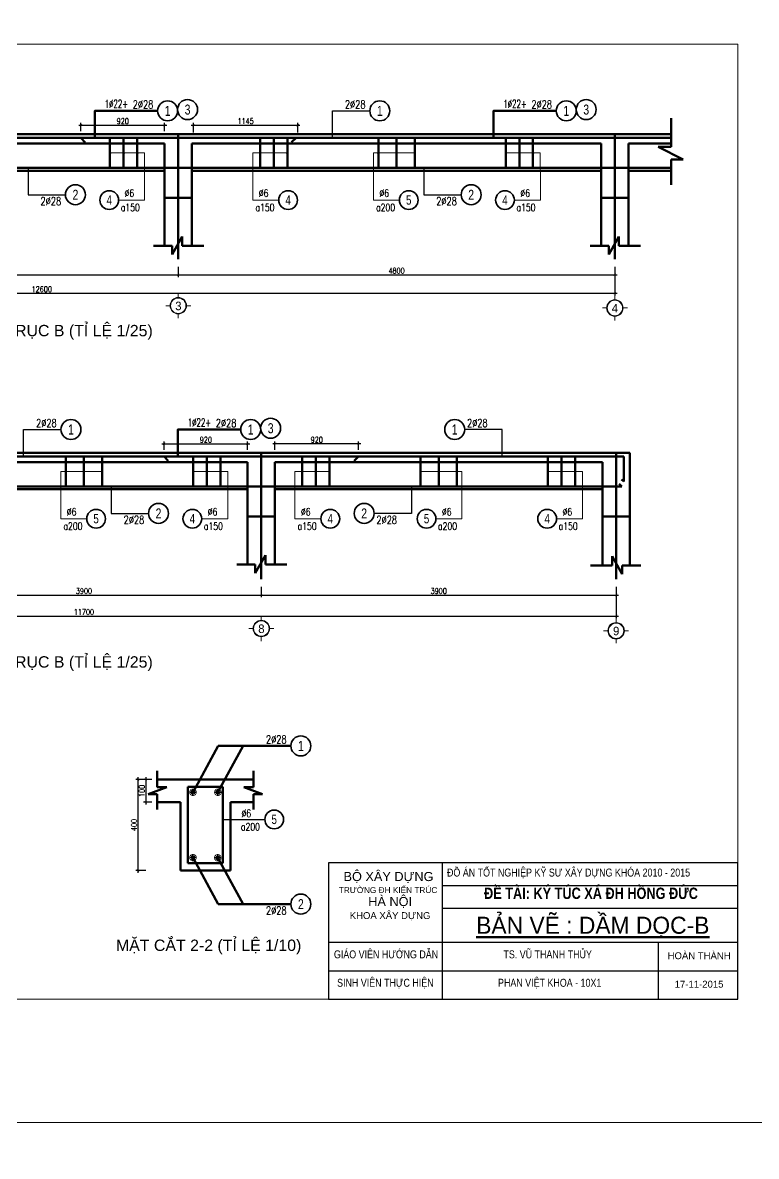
# Model space of a CAD drawing. Header units: millimetres. Extents: x 0 to 8478784, y 0 to 684185.
# Drawn here: x 3940980 to 3973239, y 296436 to 346287 of the extents above; entities that cross this region are included whole.
import ezdxf
from ezdxf.enums import TextEntityAlignment as Align

# ---------------------------------------------------------------- set-up
doc = ezdxf.new("R2010")
doc.units = ezdxf.units.MM
doc.header["$LTSCALE"] = 5000
doc.header["$MEASUREMENT"] = 0
doc.header["$PDMODE"] = 1
doc.header["$PDSIZE"] = -2
doc.linetypes.add('CENTER', pattern=[2, 1.25, -0.25, 0.25, -0.25])
for name, color, linetype, lineweight in [('00-XM.Dim', 8, 'Continuous', 15), ('00-XMT.Axes', 22, 'CENTER', 15), ('00-XMT.Dim', 8, 'Continuous', 15), ('00-XMT.Text', 4, 'Continuous', 20), ('01-XMT.Columns', 2, 'Continuous', 25), ('02-XMT.Beams', 94, 'Continuous', 25), ('02-XMT.Beams-Text', 7, 'Continuous', 20), ('02-XMT.Reinforcement', 1, 'Continuous', 40), ('04-XMT.Shear Wall', 27, 'Continuous', 25), ('net thay', 7, 'Continuous', 15), ('THEP', 1, 'Continuous', 35)]:
    doc.layers.add(name, color=color, linetype=linetype, lineweight=lineweight)
doc.layers.add('_Text', color=4, linetype='Continuous')
doc.layers.add('NHT-KHUNG TEN', color=253, linetype='Continuous')
doc.styles.add('romans.shx', font='romans.shx', dxfattribs={"width": 0.75, "bigfont": 'vns.shx'})
doc.styles.add('S1', font='VHARIAL.TTF', dxfattribs={"height": 200})
doc.styles.add('T_THEP', font='Romans.shx', dxfattribs={"width": 0.65})
doc.styles.add('VNARIALH', font='VHARIAL.TTF')
doc.styles.add('VnAvantH', font='VHAVAN.TTF')
doc.styles.add('vnsimli 0.7', font='vnsimli.shx', dxfattribs={"width": 0.75})
doc.dimstyles.new('XMT 1-1-100', dxfattribs={"dimscale": 100, "dimtxt": 2.5, "dimasz": 1, "dimexe": 1, "dimexo": 0, "dimgap": 0.5, "dimtad": 1, "dimdec": 0, "dimzin": 0, "dimdsep": 46, "dimtxsty": 'vnsimli 0.7', "dimblk": 'ARCHTICK', "dimcen": 1.5, "dimdle": 1, "dimclrd": 8, "dimclre": 8, "dimclrt": 116, "dimadec": 0, "dimazin": 0, "dimtfac": 1, "dimtdec": 0, "dimtofl": 0, "dimtmove": 0, "dimatfit": 3, "dimfxl": 0.18, "dimtolj": 1, "dimtzin": 0, "dimarcsym": 0})

# ---------------------------------------------------------------- blocks, each defined once
blk = doc.blocks.new('qq')
at = {"layer": '02-XMT.Beams', "lineweight": 100}
for p, q in [((3749618.5, 777669.5), (3749618.5, 777847.5)), ((3749618.5, 777847.5), (3749618.5, 777530)), ((3749618.5, 777530), (3749478, 777530)), ((3749751, 777392.5), (3749478, 777530)), ((3749618.5, 777114.5), (3749618.5, 777392.5)), ((3749618.5, 777392.5), (3749751, 777392.5)), ((3749618.5, 777269.5), (3749618.5, 777114.5))]:
    blk.add_line(p, q, dxfattribs=at)
blk = doc.blocks.new('qw')
at = {"layer": '02-XMT.Beams', "lineweight": 100}
for p, q in [((3736251, 776432.5), (3736131, 776432.5)), ((3736131, 776432.5), (3736334, 776432.5)), ((3736446, 776533.5), (3736334, 776335.5)), ((3736334, 776432.5), (3736334, 776335.5)), ((3736446, 776432.5), (3736446, 776533.5)), ((3736682, 776432.5), (3736446, 776432.5)), ((3736551, 776432.5), (3736682, 776432.5))]:
    blk.add_line(p, q, dxfattribs=at)
blk = doc.blocks.new('dk2')
at = {"color": 8}
blk.add_circle((312, 0), 312, dxfattribs=at)
at = {"layer": '00-XMT.Text', "color": 3, "style": 'romans.shx', "width": 0.75}
for tag, p in [('DK', (-678, 106)), ('KC', (-797, -372))]:
    blk.add_attdef(tag, p, '', height=250, dxfattribs=at)
at = {"layer": '00-XMT.Text', "color": 7, "style": 'VNARIALH', "width": 0.75}
blk.add_attdef('SH', text='', height=312, dxfattribs=at).set_placement((312, 0), align=Align.MIDDLE)
blk = doc.blocks.new('_ArchTick')
at = {"color": 0, "linetype": 'ByBlock', "const_width": 0.15}
blk.add_lwpolyline([(-0.5, -0.5), (0.5, 0.5)], dxfattribs=at)
blk = doc.blocks.new('00-XMT-Note-Cable-Reinforcement')
at = {"color": 8}
blk.add_circle((-2.5, 0), 2.5, dxfattribs=at)
at = {"layer": '00-XMT.Text', "color": 7, "style": 'VNARIALH', "width": 0.75}
blk.add_attdef('SH', text='', height=2.5, dxfattribs=at).set_placement((-2.5, 0), align=Align.MIDDLE)
at = {"layer": '00-XMT.Text', "color": 3, "style": 'romans.shx', "width": 0.75}
for tag, p in [('DK', (0.56, 0.85)), ('KC', (0.56, -2.97))]:
    blk.add_attdef(tag, p, '', height=2, dxfattribs=at)
blk = doc.blocks.new('*D378')
at = {"layer": '02-XMT.Beams-Text', "color": 8, "lineweight": -2, "transparency": 16777216}
for p, q in [((3932219.5, 335555), (3932219.5, 335098.5)), ((3947819.5, 335555), (3947819.5, 335098.5)), ((3932119.5, 335198.5), (3947919.5, 335198.5))]:
    blk.add_line(p, q, dxfattribs=at)
at = {"layer": 'Defpoints', "color": 0, "lineweight": 100, "transparency": 16777216}
for p in [(3932219.5, 335555), (3947819.5, 335555), (3947819.5, 335198.5)]:
    blk.add_point(p, dxfattribs=at)
at = {"layer": '02-XMT.Beams-Text', "color": 8, "lineweight": -2, "transparency": 16777216, "xscale": 100, "yscale": 100, "zscale": 100, "rotation": 180}
blk.add_blockref('_ArchTick', (3932219.5, 335198.5), dxfattribs=at)
at = {"layer": '02-XMT.Beams-Text', "color": 8, "lineweight": -2, "transparency": 16777216, "xscale": 100, "yscale": 100, "zscale": 100}
blk.add_blockref('_ArchTick', (3947819.5, 335198.5), dxfattribs=at)
at = {"layer": '02-XMT.Beams-Text', "color": 116, "lineweight": 100, "transparency": 16777216, "insert": (3940019.5, 335373.5), "char_height": 250, "attachment_point": 5, "style": 'vnsimli 0.7'}
blk.add_mtext('\\A1;3900', dxfattribs=at)
blk = doc.blocks.new('*D379')
at = {"layer": '02-XMT.Beams-Text', "color": 8, "lineweight": -2, "transparency": 16777216}
for p, q in [((3947819.5, 335555), (3947819.5, 335103)), ((3967019.5, 335555), (3967019.5, 335103)), ((3947719.5, 335203), (3967119.5, 335203))]:
    blk.add_line(p, q, dxfattribs=at)
at = {"layer": 'Defpoints', "color": 0, "lineweight": 100, "transparency": 16777216}
for p in [(3947819.5, 335555), (3967019.5, 335555), (3967019.5, 335203)]:
    blk.add_point(p, dxfattribs=at)
at = {"layer": '02-XMT.Beams-Text', "color": 8, "lineweight": -2, "transparency": 16777216, "xscale": 100, "yscale": 100, "zscale": 100, "rotation": 180}
blk.add_blockref('_ArchTick', (3947819.5, 335203), dxfattribs=at)
at = {"layer": '02-XMT.Beams-Text', "color": 8, "lineweight": -2, "transparency": 16777216, "xscale": 100, "yscale": 100, "zscale": 100}
blk.add_blockref('_ArchTick', (3967019.5, 335203), dxfattribs=at)
at = {"layer": '02-XMT.Beams-Text', "color": 116, "lineweight": 100, "transparency": 16777216, "insert": (3957419.5, 335378), "char_height": 250, "attachment_point": 5, "style": 'vnsimli 0.7'}
blk.add_mtext('\\A1;4800', dxfattribs=at)
blk = doc.blocks.new('*D380')
at = {"layer": '02-XMT.Beams-Text', "color": 8, "lineweight": -2, "transparency": 16777216}
for p, q in [((3916619.5, 335555), (3916619.5, 334290.5)), ((3967019.5, 335555), (3967019.5, 334290.5)), ((3916519.5, 334390.5), (3967119.5, 334390.5))]:
    blk.add_line(p, q, dxfattribs=at)
at = {"layer": 'Defpoints', "color": 0, "lineweight": 100, "transparency": 16777216}
for p in [(3916619.5, 335555), (3967019.5, 335555), (3967019.5, 334390.5)]:
    blk.add_point(p, dxfattribs=at)
at = {"layer": '02-XMT.Beams-Text', "color": 8, "lineweight": -2, "transparency": 16777216, "xscale": 100, "yscale": 100, "zscale": 100, "rotation": 180}
blk.add_blockref('_ArchTick', (3916619.5, 334390.5), dxfattribs=at)
at = {"layer": '02-XMT.Beams-Text', "color": 8, "lineweight": -2, "transparency": 16777216, "xscale": 100, "yscale": 100, "zscale": 100}
blk.add_blockref('_ArchTick', (3967019.5, 334390.5), dxfattribs=at)
at = {"layer": '02-XMT.Beams-Text', "color": 116, "lineweight": 100, "transparency": 16777216, "insert": (3941819.5, 334565.5), "char_height": 250, "attachment_point": 5, "style": 'vnsimli 0.7'}
blk.add_mtext('\\A1;12600', dxfattribs=at)
blk = doc.blocks.new('*D382')
at = {"layer": '02-XMT.Beams-Text', "color": 8, "lineweight": -2, "transparency": 16777216}
for p, q in [((3935773, 321119.5), (3951573, 321119.5)), ((3935873, 321476), (3935873, 321019.5)), ((3951473, 321476), (3951473, 321019.5))]:
    blk.add_line(p, q, dxfattribs=at)
at = {"layer": 'Defpoints', "color": 0, "lineweight": 100, "transparency": 16777216}
for p in [(3935873, 321476), (3951473, 321476), (3951473, 321119.5)]:
    blk.add_point(p, dxfattribs=at)
at = {"layer": '02-XMT.Beams-Text', "color": 8, "lineweight": -2, "transparency": 16777216, "xscale": 100, "yscale": 100, "zscale": 100, "rotation": 180}
blk.add_blockref('_ArchTick', (3935873, 321119.5), dxfattribs=at)
at = {"layer": '02-XMT.Beams-Text', "color": 8, "lineweight": -2, "transparency": 16777216, "xscale": 100, "yscale": 100, "zscale": 100}
blk.add_blockref('_ArchTick', (3951473, 321119.5), dxfattribs=at)
at = {"layer": '02-XMT.Beams-Text', "color": 116, "lineweight": 100, "transparency": 16777216, "insert": (3943673, 321294.5), "char_height": 250, "attachment_point": 5, "style": 'vnsimli 0.7'}
blk.add_mtext('\\A1;3900', dxfattribs=at)
blk = doc.blocks.new('*D383')
at = {"layer": '02-XMT.Beams-Text', "color": 8, "lineweight": -2, "transparency": 16777216}
for p, q in [((3951374, 321119.5), (3967174, 321119.5)), ((3951474, 321476), (3951474, 321019.5)), ((3967074, 321476), (3967074, 321019.5))]:
    blk.add_line(p, q, dxfattribs=at)
at = {"layer": 'Defpoints', "color": 0, "lineweight": 100, "transparency": 16777216}
for p in [(3951474, 321476), (3967074, 321476), (3967074, 321119.5)]:
    blk.add_point(p, dxfattribs=at)
at = {"layer": '02-XMT.Beams-Text', "color": 8, "lineweight": -2, "transparency": 16777216, "xscale": 100, "yscale": 100, "zscale": 100, "rotation": 180}
blk.add_blockref('_ArchTick', (3951474, 321119.5), dxfattribs=at)
at = {"layer": '02-XMT.Beams-Text', "color": 8, "lineweight": -2, "transparency": 16777216, "xscale": 100, "yscale": 100, "zscale": 100}
blk.add_blockref('_ArchTick', (3967074, 321119.5), dxfattribs=at)
at = {"layer": '02-XMT.Beams-Text', "color": 116, "lineweight": 100, "transparency": 16777216, "insert": (3959274, 321294.5), "char_height": 250, "attachment_point": 5, "style": 'vnsimli 0.7'}
blk.add_mtext('\\A1;3900', dxfattribs=at)
blk = doc.blocks.new('*D384')
at = {"layer": '02-XMT.Beams-Text', "color": 8, "lineweight": -2, "transparency": 16777216}
for p, q in [((3920273, 321476), (3920273, 320096.5)), ((3967074, 321476), (3967074, 320096.5)), ((3920173, 320196.5), (3967174, 320196.5))]:
    blk.add_line(p, q, dxfattribs=at)
at = {"layer": 'Defpoints', "color": 0, "lineweight": 100, "transparency": 16777216}
for p in [(3920273, 321476), (3967074, 321476), (3967074, 320196.5)]:
    blk.add_point(p, dxfattribs=at)
at = {"layer": '02-XMT.Beams-Text', "color": 8, "lineweight": -2, "transparency": 16777216, "xscale": 100, "yscale": 100, "zscale": 100, "rotation": 180}
blk.add_blockref('_ArchTick', (3920273, 320196.5), dxfattribs=at)
at = {"layer": '02-XMT.Beams-Text', "color": 8, "lineweight": -2, "transparency": 16777216, "xscale": 100, "yscale": 100, "zscale": 100}
blk.add_blockref('_ArchTick', (3967074, 320196.5), dxfattribs=at)
at = {"layer": '02-XMT.Beams-Text', "color": 116, "lineweight": 100, "transparency": 16777216, "insert": (3943673.5, 320371.5), "char_height": 250, "attachment_point": 5, "style": 'vnsimli 0.7'}
blk.add_mtext('\\A1;11700', dxfattribs=at)
blk = doc.blocks.new('00-XMT-Axis symbol')
at = {"layer": '00-XMT.Axes', "linetype": 'Continuous'}
for p, q in [((0, 2.9), (0, 4.4)), ((-2.9, 0), (-4.4, 0)), ((2.9, 0), (4.4, 0)), ((0, -2.9), (0, -4.4))]:
    blk.add_line(p, q, dxfattribs=at)
blk.add_circle((0, 0), 2.9, dxfattribs=at)
at = {"layer": '00-XMT.Axes', "color": 7, "linetype": 'Continuous'}
blk.add_circle((0, 0), 2.7, dxfattribs=at)
at = {"layer": '00-XMT.Text', "color": 7, "style": 'VnAvantH'}
blk.add_attdef('00', text='', height=3, dxfattribs=at).set_placement((0.03, -1.47), align=Align.CENTER)
blk = doc.blocks.new('ww')
at = {"layer": '02-XMT.Beams', "lineweight": 100}
for p, q in [((3670877, 779474), (3670877, 779624.5)), ((3670877, 779624.5), (3670877, 779340)), ((3670877, 779340), (3670706, 779340)), ((3671032.5, 779215), (3670706, 779340)), ((3670877, 779074), (3670877, 779215)), ((3670877, 779215), (3671032.5, 779215)), ((3670877, 779074), (3670877, 778947))]:
    blk.add_line(p, q, dxfattribs=at)
blk = doc.blocks.new('ttttt')
at = {"layer": 'THEP'}
for p, q in [((-0.42, 0.42), (0.42, -0.42)), ((0.42, 0.42), (-0.42, -0.42)), ((0, 0.6), (0, -0.6)), ((-0.6, 0), (0.6, 0))]:
    blk.add_line(p, q, dxfattribs=at)
at = {"layer": 'THEP', "const_width": 0.1}
blk.add_lwpolyline([(-0.6, 0, 1), (0.6, 0, 1), (-0.6, 0, 1)], format="xyb", dxfattribs=at)
blk = doc.blocks.new('*D387')
at = {"layer": '01-XMT.Columns', "color": 8, "lineweight": -2, "transparency": 16777216}
for p, q in [((3946392.5, 313106), (3946392.5, 311906)), ((3946657, 313006), (3946292.5, 313006)), ((3946657, 312006), (3946292.5, 312006))]:
    blk.add_line(p, q, dxfattribs=at)
at = {"layer": 'Defpoints', "color": 0, "lineweight": 100, "transparency": 16777216}
for p in [(3946657, 313006), (3946392.5, 312006), (3946657, 312006)]:
    blk.add_point(p, dxfattribs=at)
at = {"layer": '01-XMT.Columns', "color": 8, "lineweight": -2, "transparency": 16777216, "xscale": 100, "yscale": 100, "zscale": 100}
for p, rotation in [((3946392.5, 313006), 90), ((3946392.5, 312006), 270)]:
    blk.add_blockref('_ArchTick', p, dxfattribs=dict(at, rotation=rotation))
at = {"layer": '01-XMT.Columns', "color": 116, "lineweight": 100, "transparency": 16777216, "insert": (3946217.5, 312506), "char_height": 250, "attachment_point": 5, "rotation": 90, "style": 'vnsimli 0.7'}
blk.add_mtext('\\A1;100', dxfattribs=at)
blk = doc.blocks.new('*D388')
at = {"layer": '01-XMT.Columns', "color": 8, "lineweight": -2, "transparency": 16777216}
for p, q in [((3946051, 308906), (3946051, 313106)), ((3946392.5, 313006), (3945951, 313006)), ((3946392.5, 309006), (3945951, 309006))]:
    blk.add_line(p, q, dxfattribs=at)
at = {"layer": 'Defpoints', "color": 0, "lineweight": 100, "transparency": 16777216}
for p in [(3946051, 313006), (3946392.5, 313006), (3946392.5, 309006)]:
    blk.add_point(p, dxfattribs=at)
at = {"layer": '01-XMT.Columns', "color": 8, "lineweight": -2, "transparency": 16777216, "xscale": 100, "yscale": 100, "zscale": 100}
for p, rotation in [((3946051, 313006), 90), ((3946051, 309006), 270)]:
    blk.add_blockref('_ArchTick', p, dxfattribs=dict(at, rotation=rotation))
at = {"layer": '01-XMT.Columns', "color": 116, "lineweight": 100, "transparency": 16777216, "insert": (3945876, 311006), "char_height": 250, "attachment_point": 5, "rotation": 90, "style": 'vnsimli 0.7'}
blk.add_mtext('\\A1;400', dxfattribs=at)
blk = doc.blocks.new('*D391')
at = {"layer": '02-XMT.Reinforcement', "color": 8, "lineweight": -2, "transparency": 16777216}
for p, q in [((3943443.5, 341782), (3947318, 341782)), ((3943543.5, 341509), (3943543.5, 341882)), ((3947218, 341509), (3947218, 341882))]:
    blk.add_line(p, q, dxfattribs=at)
at = {"layer": 'Defpoints', "color": 0, "lineweight": 100, "transparency": 16777216}
for p in [(3943543.5, 341509), (3947218, 341782), (3947218, 341509)]:
    blk.add_point(p, dxfattribs=at)
at = {"layer": '02-XMT.Reinforcement', "color": 8, "lineweight": -2, "transparency": 16777216, "xscale": 100, "yscale": 100, "zscale": 100, "rotation": 180}
blk.add_blockref('_ArchTick', (3943543.5, 341782), dxfattribs=at)
at = {"layer": '02-XMT.Reinforcement', "color": 8, "lineweight": -2, "transparency": 16777216, "xscale": 100, "yscale": 100, "zscale": 100}
blk.add_blockref('_ArchTick', (3947218, 341782), dxfattribs=at)
at = {"layer": '02-XMT.Reinforcement', "color": 116, "lineweight": 100, "transparency": 16777216, "insert": (3945380.75, 341957), "char_height": 250, "attachment_point": 5, "style": 'vnsimli 0.7'}
blk.add_mtext('\\A1;920', dxfattribs=at)
blk = doc.blocks.new('*D392')
at = {"layer": '02-XMT.Reinforcement', "color": 8, "lineweight": -2, "transparency": 16777216}
for p, q in [((3948391.5, 341783.5), (3953172.5, 341783.5)), ((3948491.5, 341453), (3948491.5, 341883.5)), ((3953072.5, 341453), (3953072.5, 341883.5))]:
    blk.add_line(p, q, dxfattribs=at)
at = {"layer": 'Defpoints', "color": 0, "lineweight": 100, "transparency": 16777216}
for p in [(3953072.5, 341783.5), (3948491.5, 341453), (3953072.5, 341453)]:
    blk.add_point(p, dxfattribs=at)
at = {"layer": '02-XMT.Reinforcement', "color": 8, "lineweight": -2, "transparency": 16777216, "xscale": 100, "yscale": 100, "zscale": 100, "rotation": 180}
blk.add_blockref('_ArchTick', (3948491.5, 341783.5), dxfattribs=at)
at = {"layer": '02-XMT.Reinforcement', "color": 8, "lineweight": -2, "transparency": 16777216, "xscale": 100, "yscale": 100, "zscale": 100}
blk.add_blockref('_ArchTick', (3953072.5, 341783.5), dxfattribs=at)
at = {"layer": '02-XMT.Reinforcement', "color": 116, "lineweight": 100, "transparency": 16777216, "insert": (3950782, 341958.5), "char_height": 250, "attachment_point": 5, "style": 'vnsimli 0.7'}
blk.add_mtext('\\A1;1145', dxfattribs=at)
blk = doc.blocks.new('*D395')
at = {"layer": '02-XMT.Reinforcement', "color": 8, "lineweight": -2, "transparency": 16777216}
for p, q in [((3947097, 327769.5), (3950971.5, 327769.5)), ((3947197, 327496.5), (3947197, 327869.5)), ((3950871.5, 327496.5), (3950871.5, 327869.5))]:
    blk.add_line(p, q, dxfattribs=at)
at = {"layer": 'Defpoints', "color": 0, "lineweight": 100, "transparency": 16777216}
for p in [(3950871.5, 327769.5), (3947197, 327496.5), (3950871.5, 327496.5)]:
    blk.add_point(p, dxfattribs=at)
at = {"layer": '02-XMT.Reinforcement', "color": 8, "lineweight": -2, "transparency": 16777216, "xscale": 100, "yscale": 100, "zscale": 100, "rotation": 180}
blk.add_blockref('_ArchTick', (3947197, 327769.5), dxfattribs=at)
at = {"layer": '02-XMT.Reinforcement', "color": 8, "lineweight": -2, "transparency": 16777216, "xscale": 100, "yscale": 100, "zscale": 100}
blk.add_blockref('_ArchTick', (3950871.5, 327769.5), dxfattribs=at)
at = {"layer": '02-XMT.Reinforcement', "color": 116, "lineweight": 100, "transparency": 16777216, "insert": (3949034.25, 327944.5), "char_height": 250, "attachment_point": 5, "style": 'vnsimli 0.7'}
blk.add_mtext('\\A1;920', dxfattribs=at)
blk = doc.blocks.new('*D396')
at = {"layer": '02-XMT.Reinforcement', "color": 8, "lineweight": -2, "transparency": 16777216}
for p, q in [((3955849, 327769.5), (3951974.5, 327769.5)), ((3952074.5, 327496.5), (3952074.5, 327869.5)), ((3955749, 327496.5), (3955749, 327869.5))]:
    blk.add_line(p, q, dxfattribs=at)
at = {"layer": 'Defpoints', "color": 0, "lineweight": 100, "transparency": 16777216}
for p in [(3952074.5, 327769.5), (3952074.5, 327496.5), (3955749, 327496.5)]:
    blk.add_point(p, dxfattribs=at)
at = {"layer": '02-XMT.Reinforcement', "color": 8, "lineweight": -2, "transparency": 16777216, "xscale": 100, "yscale": 100, "zscale": 100, "rotation": 180}
blk.add_blockref('_ArchTick', (3952074.5, 327769.5), dxfattribs=at)
at = {"layer": '02-XMT.Reinforcement', "color": 8, "lineweight": -2, "transparency": 16777216, "xscale": 100, "yscale": 100, "zscale": 100}
blk.add_blockref('_ArchTick', (3955749, 327769.5), dxfattribs=at)
at = {"layer": '02-XMT.Reinforcement', "color": 116, "lineweight": 100, "transparency": 16777216, "insert": (3953911.75, 327944.5), "char_height": 250, "attachment_point": 5, "style": 'vnsimli 0.7'}
blk.add_mtext('\\A1;920', dxfattribs=at)

msp = doc.modelspace()

# ---------------------------------------------------------------- linework, layer by layer
at = {"layer": '00-XMT.Dim', "color": 7, "linetype": 'ByBlock'}
for p, q in [((3944819.5, 340566), (3946341.5, 340566)), ((3946341.5, 340566), (3946342.2, 339101.5)), ((3951097.5, 340566), (3951096.8, 339101.5)), ((3952619.5, 340566), (3951097.5, 340566)), ((3956401, 340566), (3956400.3, 339101.5)), ((3958219.5, 340566), (3956401, 340566.1)), ((3962219.5, 340566), (3963741.5, 340566)), ((3963741.5, 340566), (3963742.2, 339101.5)), ((3942654.5, 326553.5), (3942653.8, 325089)), ((3944473, 326553.5), (3942654.5, 326553.6)), ((3948473, 326553.5), (3949995, 326553.5)), ((3949995, 326553.5), (3949995.7, 325089)), ((3952952, 326553.5), (3952951.3, 325089)), ((3954474, 326553.5), (3952952, 326553.5)), ((3958474, 326553.5), (3960292.5, 326553.6)), ((3960292.5, 326553.5), (3960293.2, 325089)), ((3964074, 326553.5), (3965596, 326553.5)), ((3965596, 326553.5), (3965596.7, 325089))]:
    msp.add_line(p, q, dxfattribs=at)
for points in [[(3946342.2, 339101.5), (3946342.2, 338486.5), (3945200, 338486.5)], [(3951096.8, 339101.5), (3951096.8, 338486.5), (3952239, 338486.5)], [(3956400.3, 339101.5), (3956400.3, 338486.5), (3957542.5, 338486.5)], [(3963742.2, 339101.5), (3963742.2, 338486.5), (3962600, 338486.5)], [(3942653.8, 325089), (3942653.8, 324474), (3943796, 324474)], [(3949995.7, 325089), (3949995.7, 324474), (3948853.5, 324474)], [(3952951.3, 325089), (3952951.3, 324474), (3954093.5, 324474)], [(3960293.2, 325089), (3960293.2, 324474), (3959151, 324474)], [(3965596.7, 325089), (3965596.7, 324474), (3964454.5, 324474)]]:
    msp.add_lwpolyline(points, dxfattribs=at)
at = {"layer": '02-XMT.Beams', "lineweight": 100}
for p, q in [((3945792.5, 342410), (3946914, 342410)), ((3963322, 342410), (3964443.5, 342410)), ((3916619.5, 341379), (3967019.5, 341379)), ((3967019.5, 341379), (3967619.5, 341379)), ((3967619.5, 341379), (3969489.5, 341379)), ((3932819.5, 339779), (3947219.5, 339779)), ((3947219.5, 336477), (3947219.5, 339779)), ((3948419.5, 339779), (3966419.5, 339779)), ((3948419.5, 339779), (3948419.5, 336477)), ((3966419.5, 336477), (3966419.5, 339779)), ((3967619.5, 339779), (3967619.5, 336477)), ((3967619.5, 339779), (3969489.5, 339779)), ((3949446, 328397.5), (3950567.5, 328397.5)), ((3920873, 327366.5), (3952073, 327366.5)), ((3967074, 327366.5), (3952073, 327366.5)), ((3967074, 327366.5), (3967674, 327366.5)), ((3967674, 327366.5), (3967674, 322418.5)), ((3936473, 325766.5), (3950873, 325766.5)), ((3950873, 322464.5), (3950873, 325766.5)), ((3952073, 325766.5), (3952073, 322464.5)), ((3966474, 325766.5), (3952074, 325766.5)), ((3966474, 322418.5), (3966474, 325766.5)), ((3948470, 312448.5), (3949577, 314483.5)), ((3949562.5, 312448.5), (3950669.5, 314483.5)), ((3949577, 314483.5), (3952772, 314483.5)), ((3946892.5, 313006), (3951132.5, 313006)), ((3947912.5, 312006), (3946892.5, 312006)), ((3947912.5, 309006), (3947912.5, 312006)), ((3950112.5, 312006), (3950112.5, 309006)), ((3950112.5, 312006), (3951132.5, 312006)), ((3948470, 309563.5), (3949577, 307528.5)), ((3949562.5, 309563.5), (3950669.5, 307528.5)), ((3950112.5, 309006), (3947912.5, 309006)), ((3949577, 307528.5), (3952772, 307528.5))]:
    msp.add_line(p, q, dxfattribs=at)
at = {"layer": '02-XMT.Beams', "linetype": 'Continuous', "lineweight": 15}
msp.add_lwpolyline([(3942726.5, 303347), (3913026.5, 303347), (3913026.5, 345347), (3942726.5, 345347), (3972426.5, 345347), (3972426.5, 303347)], close=True, dxfattribs=at)
at = {"layer": '02-XMT.Beams', "lineweight": 100}
for points in [[(3944147.5, 341223), (3944147.5, 342410), (3945792.5, 342410)], [(3961677, 341223), (3961677, 342410), (3963322, 342410)], [(3947801, 327210.5), (3947801, 328397.5), (3949446, 328397.5)]]:
    msp.add_lwpolyline(points, dxfattribs=at)
at = {"layer": '02-XMT.Beams', "linetype": 'ByBlock', "lineweight": 15}
msp.add_lwpolyline([(3917362.5, 297924), (4001462.5, 297924), (4001462.5, 238524), (3917362.5, 238524)], close=True, dxfattribs=at)
at = {"layer": '02-XMT.Beams-Text', "lineweight": 100}
for p, q in [((3947819.5, 341379), (3947819.5, 335888)), ((3967019.5, 341379), (3967019.5, 335888)), ((3951473, 327366.5), (3951473, 321809)), ((3967074, 327362.5), (3967074, 321809))]:
    msp.add_line(p, q, dxfattribs=at)
at = {"layer": '02-XMT.Reinforcement', "lineweight": 100}
for p, q in [((3916279.5, 341223), (3969489.5, 341223)), ((3943543.5, 341223), (3943730.5, 341025)), ((3944819.5, 341223), (3944819.5, 339909)), ((3945419.5, 341223), (3945419.5, 339909)), ((3946019.5, 341223), (3946019.5, 339909)), ((3951419.5, 341223), (3951419.5, 339909)), ((3952019.5, 341223), (3952019.5, 339909)), ((3952619.5, 341223), (3952619.5, 339909)), ((3952999.5, 341223), (3952798, 341037)), ((3956619.5, 341223), (3956619.5, 339909)), ((3957419.5, 341223), (3957419.5, 339909)), ((3958219.5, 341223), (3958219.5, 339909)), ((3962219.5, 341223), (3962219.5, 339909)), ((3962819.5, 341223), (3962819.5, 339909)), ((3963419.5, 341223), (3963419.5, 339909)), ((3916371.5, 339909), (3969499.5, 339909)), ((3920873, 327210.5), (3952073, 327210.5)), ((3942873, 327210.5), (3942873, 325896.5)), ((3943673, 327210.5), (3943673, 325896.5)), ((3944473, 327210.5), (3944473, 325896.5)), ((3947197, 327210.5), (3947384, 327012.5)), ((3948473, 327210.5), (3948473, 325896.5)), ((3949073, 327210.5), (3949073, 325896.5)), ((3949673, 327210.5), (3949673, 325896.5)), ((3967414, 327210.5), (3952073, 327210.5)), ((3953274, 327210.5), (3953274, 325896.5)), ((3953874, 327210.5), (3953874, 325896.5)), ((3954474, 327210.5), (3954474, 325896.5)), ((3955749, 327210.5), (3955562, 327012.5)), ((3958474, 327210.5), (3958474, 325896.5)), ((3959274, 327210.5), (3959274, 325896.5)), ((3960074, 327210.5), (3960074, 325896.5)), ((3964074, 327210.5), (3964074, 325896.5)), ((3964674, 327210.5), (3964674, 325896.5)), ((3965274, 327210.5), (3965274, 325896.5)), ((3967414, 327210.5), (3967414, 326112.5)), ((3967414, 326112.5), (3967318, 326202.5)), ((3920873, 325896.5), (3952073, 325896.5)), ((3967322, 325896.5), (3952073, 325896.5)), ((3967322, 325896.5), (3967214, 326006.5)), ((3948237.5, 312681), (3949787.5, 312681)), ((3948237.5, 309331), (3948237.5, 312681)), ((3949787.5, 312681), (3949787.5, 309331)), ((3949787.5, 309331), (3948237.5, 309331))]:
    msp.add_line(p, q, dxfattribs=at)
at = {"layer": '04-XMT.Shear Wall', "lineweight": 100}
for p, q in [((3932819.5, 340979), (3947213.5, 340979)), ((3932819.5, 340979), (3947213.5, 340979)), ((3947213.5, 340979), (3947213.5, 338579)), ((3948419.5, 339779), (3948419.5, 340979)), ((3948419.5, 340979), (3966413.5, 340979)), ((3948419.5, 338579), (3948419.5, 340979)), ((3948419.5, 340979), (3966413.5, 340979)), ((3966413.5, 340979), (3966413.5, 338579)), ((3967619.5, 339779), (3967619.5, 340979)), ((3967619.5, 340979), (3969489.5, 340979)), ((3967619.5, 338579), (3967619.5, 340979)), ((3947213.5, 338579), (3948419.5, 338579)), ((3966413.5, 338579), (3967619.5, 338579)), ((3936473, 326966.5), (3950867, 326966.5)), ((3936473, 326966.5), (3950867, 326966.5)), ((3950867, 326966.5), (3950867, 324566.5)), ((3952073, 325766.5), (3952073, 326966.5)), ((3952073, 324566.5), (3952073, 326966.5)), ((3966474, 326966.5), (3952074, 326966.5)), ((3952074, 326966.5), (3952074, 324566.5)), ((3966474, 325766.5), (3966474, 326966.5)), ((3966474, 326966.5), (3966474, 324566.5)), ((3950867, 324566.5), (3952073, 324566.5)), ((3966474, 324566.5), (3967674, 324566.5))]:
    msp.add_line(p, q, dxfattribs=at)
at = {"layer": 'net thay', "linetype": 'CENTER', "lineweight": 15}
msp.add_circle((3911642, 421190.5), 262994, dxfattribs=at)
at = {"layer": 'NHT-KHUNG TEN'}
msp.add_lwpolyline([(3954426.5, 303347), (3972426.5, 303347), (3972426.5, 309347), (3954426.5, 309347)], close=True, dxfattribs=at)
for points in [[(3959426.5, 309347), (3959426.5, 303347)], [(3959426.5, 309347), (3959426.5, 303347)], [(3959426.5, 308347), (3972426.5, 308347)], [(3959426.5, 307347), (3972426.5, 307347)], [(3954426.5, 305847), (3972426.5, 305847)], [(3968926.5, 305847), (3968926.5, 303347)], [(3954426.5, 304597), (3972426.5, 304597)]]:
    msp.add_lwpolyline(points, dxfattribs=at)

# ---------------------------------------------------------------- block references
at = {"layer": '00-XM.Dim', "linetype": 'CENTER', "lineweight": 15}
ref = msp.add_blockref('00-XMT-Axis symbol', (3947822.5, 333840.5), dxfattribs=dict(at, xscale=-125, yscale=125, zscale=125, rotation=180))
ref.add_attrib('00', '3', dxfattribs={"layer": '00-XMT.Text', "color": 7, "height": 375, "style": 'VnAvantH'}).set_placement((3947825.7, 333643.3), align=Align.CENTER)
ref = msp.add_blockref('00-XMT-Axis symbol', (3967019.5, 333740.5), dxfattribs=dict(at, xscale=-125, yscale=125, zscale=125, rotation=180))
ref.add_attrib('00', '4', dxfattribs={"layer": '00-XMT.Text', "color": 7, "height": 375, "style": 'VnAvantH'}).set_placement((3967022.7, 333543.3), align=Align.CENTER)
ref = msp.add_blockref('00-XMT-Axis symbol', (3951474, 319646.5), dxfattribs=dict(at, xscale=-125, yscale=125, zscale=125, rotation=180))
ref.add_attrib('00', '8', dxfattribs={"layer": '00-XMT.Text', "color": 7, "height": 375, "style": 'VnAvantH'}).set_placement((3951477.2, 319449.3), align=Align.CENTER)
ref = msp.add_blockref('00-XMT-Axis symbol', (3967074, 319546.5), dxfattribs=dict(at, xscale=-125, yscale=125, zscale=125, rotation=180))
ref.add_attrib('00', '9', dxfattribs={"layer": '00-XMT.Text', "color": 7, "height": 375, "style": 'VnAvantH'}).set_placement((3967077.2, 319349.3), align=Align.CENTER)
at = {"layer": '00-XMT.Dim', "color": 7, "linetype": 'ByBlock', "yscale": 100, "zscale": 100}
for p, xscale, rotation in [((3944819.5, 340566), 100, 90), ((3945419.5, 340566), 100, 90), ((3946019.5, 340566), 100, 90), ((3951419.5, 340566), -100, 270), ((3952019.5, 340566), -100, 270), ((3952619.5, 340566), -100, 270), ((3956619.5, 340566), -100, 270), ((3957419.5, 340566), -100, 270), ((3958219.5, 340566), -100, 270), ((3962219.5, 340566), 100, 90), ((3962819.5, 340566), 100, 90), ((3963419.5, 340566), 100, 90), ((3942873, 326553.5), -100, 270), ((3943673, 326553.5), -100, 270), ((3944473, 326553.5), -100, 270), ((3948473, 326553.5), 100, 90), ((3949073, 326553.5), 100, 90), ((3949673, 326553.5), 100, 90), ((3953274, 326553.5), -100, 270), ((3953874, 326553.5), -100, 270), ((3954474, 326553.5), -100, 270), ((3958474, 326553.5), 100, 90), ((3959274, 326553.5), 100, 90), ((3960074, 326553.5), 100, 90), ((3964074, 326553.5), 100, 90), ((3964674, 326553.5), 100, 90), ((3965274, 326553.5), 100, 90)]:
    msp.add_blockref('_ArchTick', p, dxfattribs=dict(at, xscale=xscale, rotation=rotation))
at = {"layer": '02-XMT.Beams', "lineweight": 100}
for name, p, xscale, yscale, zscale in [('qq', (-11028984.5, -2769299), 4, 4, 4), ('qw', (-10997784.5, -2769253), 4, 4, 4), ('qw', (-10978584.5, -2769253), 4, 4, 4), ('qw', (-10994131, -2783265.5), 4, 4, 4), ('qw', (18912678, -2783311.5), -4, 4, 4), ('ww', (13124085, -1635679), -2.5, 2.5, 2.5), ('ww', (-5226060, -1635679), 2.5, 2.5, 2.5)]:
    msp.add_blockref(name, p, dxfattribs=dict(at, xscale=xscale, yscale=yscale, zscale=zscale))
at = {"layer": '02-XMT.Beams', "lineweight": 100, "xscale": -50, "yscale": 50, "zscale": 50, "rotation": 90}
msp.add_blockref('_ArchTick', (3954946, 327210.5), dxfattribs=at)
at = {"layer": 'THEP'}
ref = msp.add_blockref('dk2', (3946914, 342410), dxfattribs=dict(at, xscale=1.407996000256389, yscale=1.407996000023559, zscale=1.407996))
ref.add_attrib('SH', '1', dxfattribs={"layer": '00-XMT.Text', "color": 7, "height": 440, "style": 'VNARIALH', "width": 0.75}).set_placement((3947354, 342410), align=Align.MIDDLE)
ref.add_attrib('DK', '2%%c28', (3945819.6, 342518), dxfattribs={"layer": '00-XMT.Text', "color": 3, "height": 352, "style": 'romans.shx', "width": 0.75})
ref = msp.add_blockref('dk2', (3947790.4, 342466.3), dxfattribs=dict(at, xscale=1.407996000256389, yscale=1.407996000023559, zscale=1.407996))
ref.add_attrib('SH', '3', dxfattribs={"layer": '00-XMT.Text', "color": 7, "height": 440, "style": 'VNARIALH', "width": 0.75}).set_placement((3948230.4, 342466.3), align=Align.MIDDLE)
ref = msp.add_blockref('dk2', (3956243.5, 342410), dxfattribs=dict(at, xscale=1.407996000256389, yscale=1.407996000023559, zscale=1.407996))
ref.add_attrib('SH', '1', dxfattribs={"layer": '00-XMT.Text', "color": 7, "height": 440, "style": 'VNARIALH', "width": 0.75}).set_placement((3956683.5, 342410), align=Align.MIDDLE)
ref.add_attrib('DK', '2%%c28', (3955149.1, 342518), dxfattribs={"layer": '00-XMT.Text', "color": 3, "height": 352, "style": 'romans.shx', "width": 0.75})
ref = msp.add_blockref('dk2', (3964443.5, 342410), dxfattribs=dict(at, xscale=1.407996000256389, yscale=1.407996000023559, zscale=1.407996))
ref.add_attrib('SH', '1', dxfattribs={"layer": '00-XMT.Text', "color": 7, "height": 440, "style": 'VNARIALH', "width": 0.75}).set_placement((3964883.5, 342410), align=Align.MIDDLE)
ref.add_attrib('DK', '2%%c28', (3963349.1, 342518), dxfattribs={"layer": '00-XMT.Text', "color": 3, "height": 352, "style": 'romans.shx', "width": 0.75})
ref = msp.add_blockref('dk2', (3965319.9, 342466.3), dxfattribs=dict(at, xscale=1.407996000256389, yscale=1.407996000023559, zscale=1.407996))
ref.add_attrib('SH', '3', dxfattribs={"layer": '00-XMT.Text', "color": 7, "height": 440, "style": 'VNARIALH', "width": 0.75}).set_placement((3965759.9, 342466.3), align=Align.MIDDLE)
ref = msp.add_blockref('dk2', (3942860, 338722), dxfattribs=dict(at, xscale=-1.407996000256389, yscale=1.407996000023559, zscale=1.407996, rotation=180))
ref.add_attrib('SH', '2', dxfattribs={"layer": '00-XMT.Text', "color": 7, "height": 440, "style": 'VNARIALH', "width": 0.75}).set_placement((3943300, 338722), align=Align.MIDDLE)
ref.add_attrib('DK', '2%%c28', (3941765.6, 338262), dxfattribs={"layer": '00-XMT.Text', "color": 3, "height": 352, "style": 'romans.shx', "width": 0.75})
ref = msp.add_blockref('dk2', (3960260, 338722), dxfattribs=dict(at, xscale=-1.407996000256389, yscale=1.407996000023559, zscale=1.407996, rotation=180))
ref.add_attrib('SH', '2', dxfattribs={"layer": '00-XMT.Text', "color": 7, "height": 440, "style": 'VNARIALH', "width": 0.75}).set_placement((3960700, 338722), align=Align.MIDDLE)
ref.add_attrib('DK', '2%%c28', (3959165.6, 338262), dxfattribs={"layer": '00-XMT.Text', "color": 3, "height": 352, "style": 'romans.shx', "width": 0.75})
at = {"layer": 'THEP', "xscale": 164.999531250447, "yscale": 164.9995312500978, "zscale": 164.99953125}
for p, values in [((3945200, 338486.5), {'KC': 'a150', 'DK': ' %%c6', 'SH': '4'}), ((3962600, 338486.5), {'KC': 'a150', 'DK': ' %%c6', 'SH': '4'}), ((3948853.5, 324474), {'KC': 'a150', 'DK': ' %%c6', 'SH': '4'}), ((3959151, 324474), {'KC': 'a200', 'DK': ' %%c6', 'SH': '5'}), ((3964454.5, 324474), {'KC': 'a150', 'DK': ' %%c6', 'SH': '4'})]:
    msp.add_blockref('00-XMT-Note-Cable-Reinforcement', p, dxfattribs=at).add_auto_attribs(values)
at = {"layer": 'THEP'}
ref = msp.add_blockref('00-XMT-Note-Cable-Reinforcement', (3952239, 338486.5), dxfattribs=dict(at, xscale=-164.999531250447, yscale=164.9995312500978, zscale=164.99953125))
ref.add_attrib('KC', 'a150', (3951214.8, 337996), dxfattribs={"layer": '00-XMT.Text', "color": 3, "height": 330, "style": 'romans.shx', "width": 0.75})
ref.add_attrib('DK', ' %%c6', (3951191.3, 338626), dxfattribs={"layer": '00-XMT.Text', "color": 3, "height": 330, "style": 'romans.shx', "width": 0.75})
ref.add_attrib('SH', '4', dxfattribs={"layer": '00-XMT.Text', "color": 7, "height": 412.5, "style": 'VNARIALH', "width": 0.75}).set_placement((3952651.5, 338486.5), align=Align.MIDDLE)
ref = msp.add_blockref('00-XMT-Note-Cable-Reinforcement', (3957542.5, 338486.5), dxfattribs=dict(at, xscale=-164.999531250447, yscale=164.9995312500978, zscale=164.99953125))
ref.add_attrib('KC', 'a200', (3956518.3, 337996), dxfattribs={"layer": '00-XMT.Text', "color": 3, "height": 330, "style": 'romans.shx', "width": 0.75})
ref.add_attrib('DK', ' %%c6', (3956494.8, 338626), dxfattribs={"layer": '00-XMT.Text', "color": 3, "height": 330, "style": 'romans.shx', "width": 0.75})
ref.add_attrib('SH', '5', dxfattribs={"layer": '00-XMT.Text', "color": 7, "height": 412.5, "style": 'VNARIALH', "width": 0.75}).set_placement((3957955, 338486.5), align=Align.MIDDLE)
ref = msp.add_blockref('dk2', (3942665, 328397.5), dxfattribs=dict(at, xscale=1.407996000256389, yscale=1.407996000023559, zscale=1.407996))
ref.add_attrib('SH', '1', dxfattribs={"layer": '00-XMT.Text', "color": 7, "height": 440, "style": 'VNARIALH', "width": 0.75}).set_placement((3943105, 328397.5), align=Align.MIDDLE)
ref.add_attrib('DK', '2%%c28', (3941570.6, 328505.5), dxfattribs={"layer": '00-XMT.Text', "color": 3, "height": 352, "style": 'romans.shx', "width": 0.75})
ref = msp.add_blockref('dk2', (3950567.5, 328397.5), dxfattribs=dict(at, xscale=1.407996000256389, yscale=1.407996000023559, zscale=1.407996))
ref.add_attrib('SH', '1', dxfattribs={"layer": '00-XMT.Text', "color": 7, "height": 440, "style": 'VNARIALH', "width": 0.75}).set_placement((3951007.5, 328397.5), align=Align.MIDDLE)
ref.add_attrib('DK', '2%%c28', (3949473.1, 328505.5), dxfattribs={"layer": '00-XMT.Text', "color": 3, "height": 352, "style": 'romans.shx', "width": 0.75})
ref = msp.add_blockref('dk2', (3951443.9, 328453.8), dxfattribs=dict(at, xscale=1.407996000256389, yscale=1.407996000023559, zscale=1.407996))
ref.add_attrib('SH', '3', dxfattribs={"layer": '00-XMT.Text', "color": 7, "height": 440, "style": 'VNARIALH', "width": 0.75}).set_placement((3951883.9, 328453.8), align=Align.MIDDLE)
ref = msp.add_blockref('dk2', (3960416.5, 328397.5), dxfattribs=dict(at, xscale=-1.407996000722051, yscale=1.407996000023559, zscale=1.407996))
ref.add_attrib('SH', '1', dxfattribs={"layer": '00-XMT.Text', "color": 7, "height": 440, "style": 'VNARIALH', "width": 0.75}).set_placement((3959976.5, 328397.5), align=Align.MIDDLE)
ref.add_attrib('DK', '2%%c28', (3960517.8, 328505.5), dxfattribs={"layer": '00-XMT.Text', "color": 3, "height": 352, "style": 'romans.shx', "width": 0.75})
ref = msp.add_blockref('dk2', (3946513.5, 324709.5), dxfattribs=dict(at, xscale=-1.407996000256389, yscale=1.407996000023559, zscale=1.407996, rotation=180))
ref.add_attrib('SH', '2', dxfattribs={"layer": '00-XMT.Text', "color": 7, "height": 440, "style": 'VNARIALH', "width": 0.75}).set_placement((3946953.5, 324709.5), align=Align.MIDDLE)
ref.add_attrib('DK', '2%%c28', (3945419.1, 324249.5), dxfattribs={"layer": '00-XMT.Text', "color": 3, "height": 352, "style": 'romans.shx', "width": 0.75})
ref = msp.add_blockref('dk2', (3956433.5, 324709.5), dxfattribs=dict(at, xscale=1.407996000722051, yscale=1.407996000023559, zscale=1.407996, rotation=180))
ref.add_attrib('SH', '2', dxfattribs={"layer": '00-XMT.Text', "color": 7, "height": 440, "style": 'VNARIALH', "width": 0.75}).set_placement((3955993.5, 324709.5), align=Align.MIDDLE)
ref.add_attrib('DK', '2%%c28', (3956534.8, 324249.5), dxfattribs={"layer": '00-XMT.Text', "color": 3, "height": 352, "style": 'romans.shx', "width": 0.75})
ref = msp.add_blockref('00-XMT-Note-Cable-Reinforcement', (3943796, 324474), dxfattribs=dict(at, xscale=-164.999531250447, yscale=164.9995312500978, zscale=164.99953125))
ref.add_attrib('KC', 'a200', (3942771.8, 323983.5), dxfattribs={"layer": '00-XMT.Text', "color": 3, "height": 330, "style": 'romans.shx', "width": 0.75})
ref.add_attrib('DK', ' %%c6', (3942748.3, 324613.5), dxfattribs={"layer": '00-XMT.Text', "color": 3, "height": 330, "style": 'romans.shx', "width": 0.75})
ref.add_attrib('SH', '5', dxfattribs={"layer": '00-XMT.Text', "color": 7, "height": 412.5, "style": 'VNARIALH', "width": 0.75}).set_placement((3944208.5, 324474), align=Align.MIDDLE)
ref = msp.add_blockref('00-XMT-Note-Cable-Reinforcement', (3954093.5, 324474), dxfattribs=dict(at, xscale=-164.999531250447, yscale=164.9995312500978, zscale=164.99953125))
ref.add_attrib('KC', 'a150', (3953069.3, 323983.5), dxfattribs={"layer": '00-XMT.Text', "color": 3, "height": 330, "style": 'romans.shx', "width": 0.75})
ref.add_attrib('DK', ' %%c6', (3953045.8, 324613.5), dxfattribs={"layer": '00-XMT.Text', "color": 3, "height": 330, "style": 'romans.shx', "width": 0.75})
ref.add_attrib('SH', '4', dxfattribs={"layer": '00-XMT.Text', "color": 7, "height": 412.5, "style": 'VNARIALH', "width": 0.75}).set_placement((3954506, 324474), align=Align.MIDDLE)
ref = msp.add_blockref('dk2', (3952772, 314483.5), dxfattribs=dict(at, xscale=1.407996000256389, yscale=1.407996000023559, zscale=1.407996))
ref.add_attrib('SH', '1', dxfattribs={"layer": '00-XMT.Text', "color": 7, "height": 440, "style": 'VNARIALH', "width": 0.75}).set_placement((3953212, 314483.5), align=Align.MIDDLE)
ref.add_attrib('DK', '2%%c28', (3951677.6, 314591.5), dxfattribs={"layer": '00-XMT.Text', "color": 3, "height": 352, "style": 'romans.shx', "width": 0.75})
at = {"layer": 'THEP', "color": 6, "xscale": 251.2246153852902, "yscale": 251.224615383544, "zscale": 251.2246153838933, "rotation": 359.9999999565902}
for p in [(3948467.5, 312446), (3949562.5, 312446), (3948467.5, 309572.2), (3949557.5, 309564.8)]:
    msp.add_blockref('ttttt', p, dxfattribs=at)
at = {"layer": 'THEP'}
ref = msp.add_blockref('dk2', (3951627.3, 311250.8), dxfattribs=dict(at, xscale=1.319996250327677, yscale=1.319996249978431, zscale=1.31999625))
ref.add_attrib('SH', '5', dxfattribs={"layer": '00-XMT.Text', "color": 7, "height": 412.5, "style": 'VNARIALH', "width": 0.75}).set_placement((3952039.8, 311250.8), align=Align.MIDDLE)
ref.add_attrib('DK', '%%c6', (3950601.3, 311352), dxfattribs={"layer": '00-XMT.Text', "color": 3, "height": 330, "style": 'romans.shx', "width": 0.75})
ref.add_attrib('KC', 'a200', (3950575.5, 310760.3), dxfattribs={"layer": '00-XMT.Text', "color": 3, "height": 330, "style": 'romans.shx', "width": 0.75})
ref = msp.add_blockref('dk2', (3952772, 307528.5), dxfattribs=dict(at, xscale=-1.407996000256389, yscale=1.407996000023559, zscale=1.407996, rotation=180))
ref.add_attrib('SH', '2', dxfattribs={"layer": '00-XMT.Text', "color": 7, "height": 440, "style": 'VNARIALH', "width": 0.75}).set_placement((3953212, 307528.5), align=Align.MIDDLE)
ref.add_attrib('DK', '2%%c28', (3951677.6, 307068.5), dxfattribs={"layer": '00-XMT.Text', "color": 3, "height": 352, "style": 'romans.shx', "width": 0.75})

# ---------------------------------------------------------------- texts
at = {"layer": '02-XMT.Beams', "lineweight": 100, "style": 'T_THEP', "width": 0.65}
for p in [(3944581.8, 342541.7), (3962111.3, 342541.7), (3948235.3, 328529.2)]:
    msp.add_text('1%%C22+', height=349.31, dxfattribs=at).set_placement(p)
at = {"layer": '02-XMT.Beams', "lineweight": 100, "char_height": 500, "width": 11285, "attachment_point": 1, "style": 'S1'}
for s, insert in [('dÇm däc trôc b (tØ lÖ 1/25)', (3936726, 332997)), ('dÇm däc trôc b (tØ lÖ 1/25)', (3936726, 318427)), ('mÆt c¾t 2-2 (tØ lÖ 1/10)', (3945082.5, 305967))]:
    msp.add_mtext(s, dxfattribs=dict(at, insert=insert))
at = {"layer": '_Text', "lineweight": 100, "style": 'VnAvantH'}
msp.add_text('%%UB¶N VÏ : dÇm däc-b', height=750, dxfattribs=at).set_placement((3966049.4, 306598), align=Align.MIDDLE_CENTER)
at = {"layer": '_Text', "lineweight": 100, "attachment_point": 1}
for s, width, insert, char_height in [('\\pxqc;{\\fArial|b0|i0|c0|p34;\\W0.8;ĐỒ ÁN TỐT NGHIỆP KỸ SƯ XÂY DỰNG KHÓA 2010 - 2015}', 12539.348, (3958712.7, 309089.9), 350), ('{\\fArial|b1|i0|c0|p34;\\W0.8;ĐỀ TÀI: KÝ TÚC XÁ ĐH HỒNG ĐỨC}', 13598.481, (3961268, 308252.7), 500), ('\\pxql,t24;{\\fArial|b0|i0|c0|p34;\\W0.8;GIÁO VIÊN HƯỚNG DẪN}', 4827.463, (3954666.6, 305493), 350), ('\\pt8400;{\\fArial|b0|i0|c0|p34;\\W0.8;TS. VŨ THANH THỦY}', 4827.463, (3962119.7, 305493), 350), ('\\pxql,t24;{\\fArial|b0|i0|c0|p34;\\W0.8;SINH VIÊN THỰC HIỆN}', 4827.463, (3954805.4, 304243), 350), ('\\pt8400;{\\fArial|b0|i0|c0|p34;\\W0.8;PHAN VIỆT KHOA - 10X1}', 6448.177, (3961882, 304243), 350)]:
    msp.add_mtext_dynamic_manual_height_columns(s, width=width, gutter_width=2459.4, heights=[0], dxfattribs=dict(at, insert=insert, char_height=char_height))
at = {"layer": '_Text', "lineweight": 100, "attachment_point": 1, "style": 'S1'}
for s, insert, char_height, width in [('  bé x©y dùng\\P{\\H0.65x; tr\xadêng ®h kiÕn tróc\\H0.7692x;\\P}         hµ néi{\\H0.75x;\\P     khoa x©y dùng}', (3954778.5, 308940.7), 400, 4431), ('HOµN THµNH', (3969339.5, 305406), 300, 3042), ('17-11-2015', (3969650.5, 304156), 300, 3042)]:
    msp.add_mtext(s, dxfattribs=dict(at, insert=insert, char_height=char_height, width=width))

# ---------------------------------------------------------------- dimensions: what is measured, and where the dimension line sits
at = {"layer": '01-XMT.Columns', "lineweight": 100}
for base, p1, p2, text, picture, middle in [((3946051, 313006), (3946392.5, 309006), (3946392.5, 313006), '400', '*D388', (3945876, 311006)), ((3946392.5, 312006), (3946657, 313006), (3946657, 312006), '100', '*D387', (3946217.5, 312506))]:
    dim = msp.add_linear_dim(base=base, p1=p1, p2=p2, angle=90, text=text, dimstyle='XMT 1-1-100', dxfattribs=at)
    dim.commit()
    dim.dimension.update_dxf_attribs({"geometry": picture, "text_midpoint": middle})
at = {"layer": '02-XMT.Beams-Text', "lineweight": 100}
for base, p1, p2, text, picture, middle in [((3967019.5, 334390.5), (3916619.5, 335555), (3967019.5, 335555), '12600', '*D380', (3941819.5, 334565.5)), ((3947819.5, 335198.5), (3932219.5, 335555), (3947819.5, 335555), '3900', '*D378', (3940019.5, 335373.5)), ((3967019.5, 335203), (3947819.5, 335555), (3967019.5, 335555), '4800', '*D379', (3957419.5, 335378)), ((3967074, 320196.5), (3920273, 321476), (3967074, 321476), '11700', '*D384', (3943673.5, 320371.5)), ((3951473, 321119.5), (3935873, 321476), (3951473, 321476), '3900', '*D382', (3943673, 321294.5)), ((3967074, 321119.5), (3951474, 321476), (3967074, 321476), '3900', '*D383', (3959274, 321294.5))]:
    dim = msp.add_linear_dim(base=base, p1=p1, p2=p2, text=text, dimstyle='XMT 1-1-100', dxfattribs=at)
    dim.commit()
    dim.dimension.update_dxf_attribs({"geometry": picture, "text_midpoint": middle})
at = {"layer": '02-XMT.Reinforcement', "lineweight": 100}
for base, p1, p2, text, picture, middle in [((3947218, 341782), (3943543.5, 341509), (3947218, 341509), '920', '*D391', (3945380.8, 341957)), ((3953072.5, 341783.5), (3948491.5, 341453), (3953072.5, 341453), '1145', '*D392', (3950782, 341958.5)), ((3950871.5, 327769.5), (3947197, 327496.5), (3950871.5, 327496.5), '920', '*D395', (3949034.2, 327944.5))]:
    dim = msp.add_linear_dim(base=base, p1=p1, p2=p2, text=text, dimstyle='XMT 1-1-100', dxfattribs=at)
    dim.commit()
    dim.dimension.update_dxf_attribs({"geometry": picture, "text_midpoint": middle})
dim = msp.add_linear_dim(base=(3952074.5, 327769.5), p1=(3955749, 327496.5), p2=(3952074.5, 327496.5), angle=180, text='920', dimstyle='XMT 1-1-100', dxfattribs=at)
dim.commit()
dim.dimension.update_dxf_attribs({"geometry": '*D396', "text_midpoint": (3953911.8, 327944.5)})

# ---------------------------------------------------------------- leaders
at = {"layer": '02-XMT.Beams', "lineweight": 100}
for points, override in [([(3954598.5, 341223), (3954598.5, 342410), (3956243.5, 342410)], {"dimasz": 0.5, "dimgap": 0.5, "dimtad": 0, "dimldrblk": 'ArchTick'}), ([(3941215, 339909), (3941215, 338722), (3942860, 338722)], {"dimasz": 0.5, "dimgap": 0.5, "dimtad": 0, "dimldrblk": 'ArchTick'}), ([(3958615, 339909), (3958615, 338722), (3960260, 338722)], {"dimasz": 0.5, "dimgap": 0.5, "dimtad": 0, "dimldrblk": 'ArchTick'}), ([(3941020, 327210.5), (3941020, 328397.5), (3942665, 328397.5)], {"dimasz": 0.5, "dimgap": 0.5, "dimtad": 0, "dimldrblk": 'ArchTick'}), ([(3962061.5, 327210.5), (3962061.5, 328397.5), (3960416.5, 328397.5)], {"dimasz": 0.5, "dimgap": 0.5, "dimtad": 0, "dimldrblk": 'ArchTick'}), ([(3944868.5, 325896.5), (3944868.5, 324709.5), (3946513.5, 324709.5)], {"dimasz": 0.5, "dimgap": 0.5, "dimtad": 0, "dimldrblk": 'ArchTick'}), ([(3958078.5, 325896.5), (3958078.5, 324709.5), (3956433.5, 324709.5)], {"dimasz": 0.5, "dimgap": 0.5, "dimtad": 0, "dimldrblk": 'ArchTick'}), ([(3949787.5, 311264.8), (3949783.8, 311250.8), (3951627.3, 311250.8)], {"dimasz": 0.5, "dimgap": 0.5, "dimtad": 0})]:
    msp.add_leader(points, dimstyle='XMT 1-1-100', override=override, dxfattribs=at)

doc.saveas('drawing.dxf')
